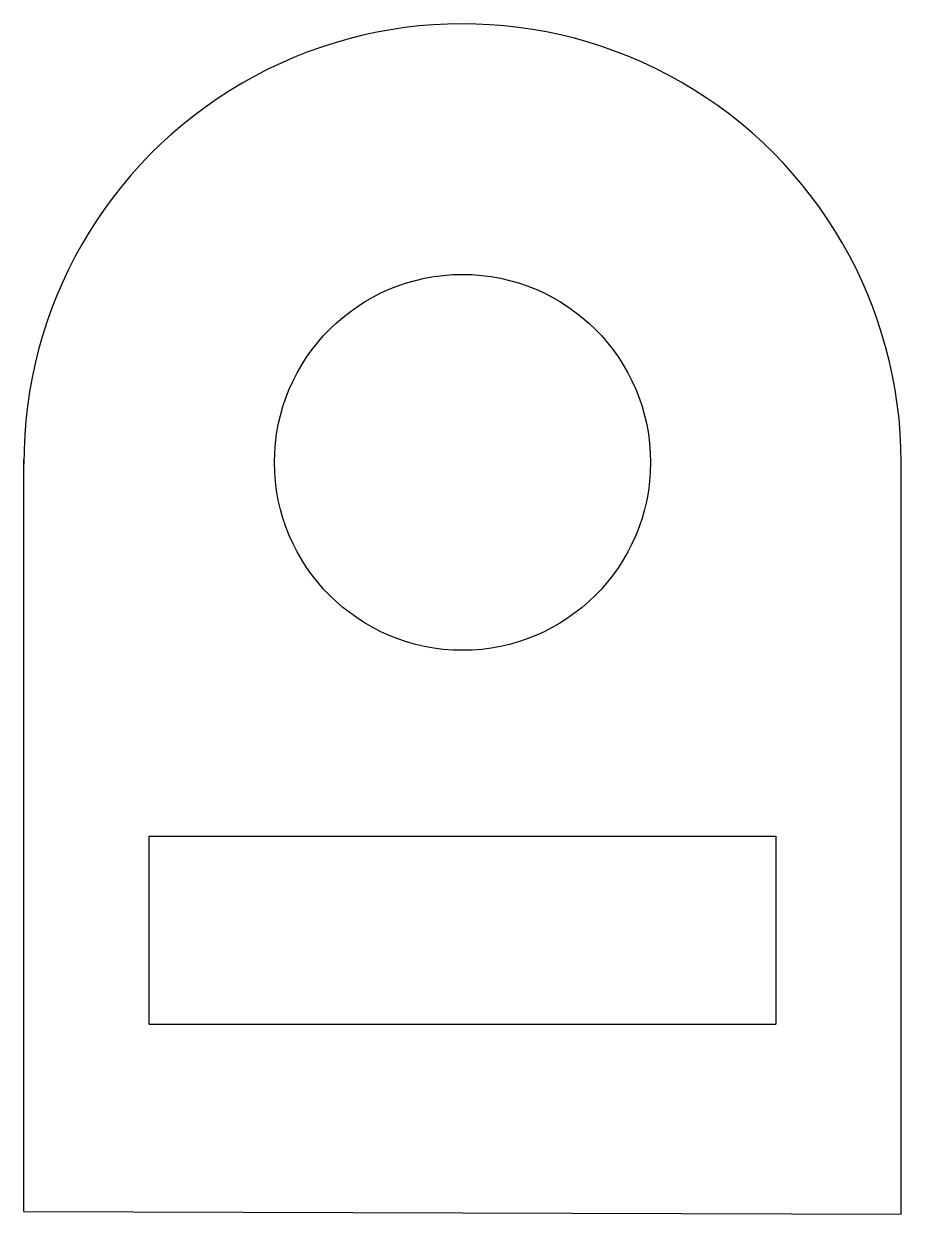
# Model space of a CAD drawing. Header units: inches. Extents: x 15 to 519, y 10 to 105.
# Drawn here: x 15 to 85, y 9.8 to 104.8 of the extents above; entities outside this region: 2.
import ezdxf

# ---------------------------------------------------------------- set-up
doc = ezdxf.new("R2010")
doc.units = ezdxf.units.IN
doc.header["$MEASUREMENT"] = 0

msp = doc.modelspace()

# ---------------------------------------------------------------- linework, layer by layer
for p, q in [((14.983, 10.048), (14.983, 70.048)), ((14.983, 70.048), (14.984, 70.048)), ((84.983, 9.843), (84.983, 69.843)), ((24.983, 25.019), (24.983, 40.019)), ((24.983, 40.019), (74.983, 40.019)), ((74.983, 40.019), (74.983, 25.019)), ((14.983, 10.048), (14.983, 25.048)), ((24.983, 25.019), (74.983, 25.019)), ((84.983, 9.843), (84.983, 24.843)), ((194.738, 19.853), (194.738, 19.853)), ((14.983, 10.048), (84.983, 9.843))]:
    msp.add_line(p, q)
msp.add_lwpolyline([(519.344, 103.336), (519.344, 103.336)], close=True)
msp.add_circle((49.983, 69.843), 15)
msp.add_arc((49.983, 69.843), 35, 0, 180.23736)

doc.saveas('drawing.dxf')
